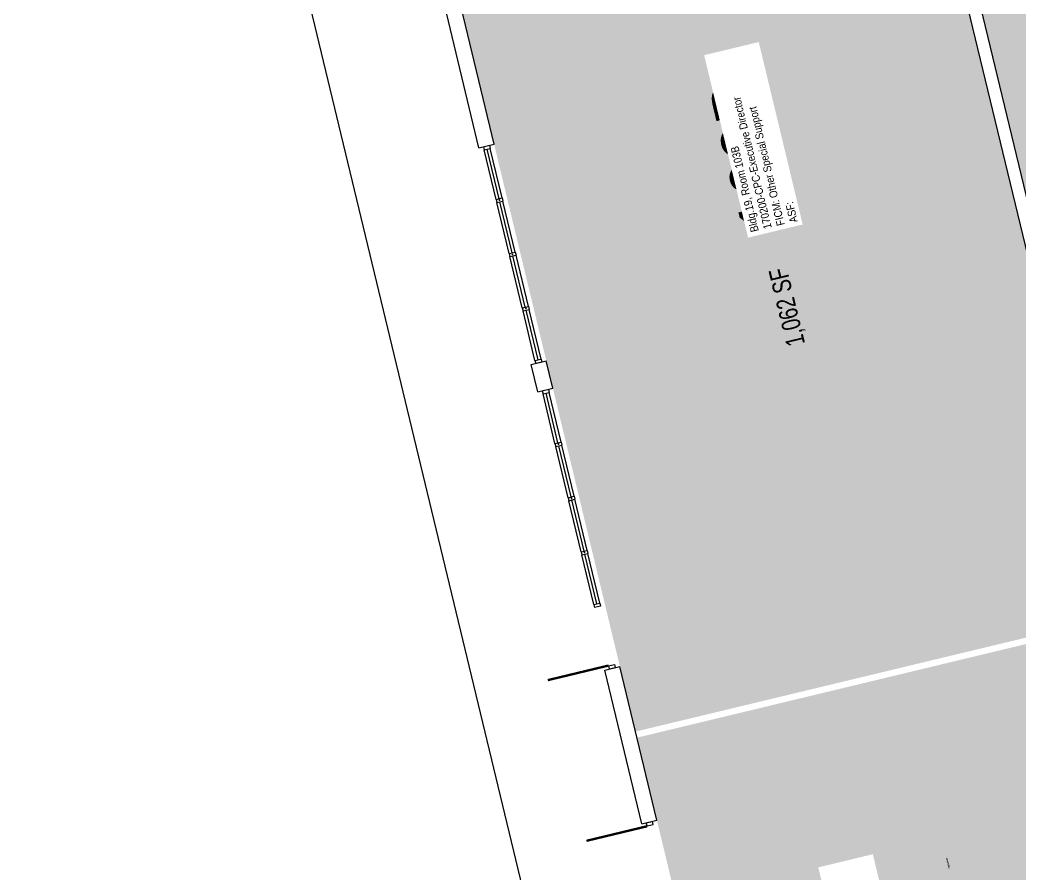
# Model space of a CAD drawing. Header units: inches. Extents: x 69215158 to 69219847, y 27668439 to 27672332.
# Drawn here: x 69215637 to 69216278, y 27669241 to 27669789 of the extents above; entities that cross this region are included whole.
import ezdxf
from ezdxf.enums import TextEntityAlignment as Align

# ---------------------------------------------------------------- set-up
doc = ezdxf.new("R2010")
doc.units = ezdxf.units.IN
doc.header["$LTSCALE"] = 100
doc.header["$MEASUREMENT"] = 0
for name, color, linetype in [('A-DOOR', 2, 'CONTINUOUS'), ('A-GLAZ', 1, 'CONTINUOUS'), ('A-IDEN-RNUM', 7, 'CONTINUOUS'), ('A-IDEN-SNUM', 4, 'CONTINUOUS'), ('A-IDEN-VNUM', 4, 'CONTINUOUS'), ('A-SITE', 3, 'CONTINUOUS'), ('A-WALL', 5, 'CONTINUOUS'), ('AREA-TEXT', 3, 'CONTINUOUS'), ('Rooms-Category-Color', 7, 'CONTINUOUS'), ('Rooms-College-Color', 7, 'CONTINUOUS'), ('Rooms-Department-Color', 7, 'CONTINUOUS'), ('Rooms-Division-Color', 7, 'CONTINUOUS'), ('Rooms-Information', 7, 'CONTINUOUS')]:
    doc.layers.add(name, color=color, linetype=linetype)
doc.styles.add('CP_AREA', font='arial.ttf', dxfattribs={"height": 15})
doc.styles.add('CP_ROOMSNUMBER', font='arial.ttf', dxfattribs={"height": 1})
doc.styles.add('CP_ROOMVNUMBER', font='arial.ttf', dxfattribs={"width": 0.85, "height": 0.075})

msp = doc.modelspace()

# ---------------------------------------------------------------- hatches: boundary and pattern name
at = {"layer": 'Rooms-Category-Color', "true_color": 0xffe090}
msp.add_hatch(color=41, dxfattribs=at).paths.add_polyline_path([(69216508.5, 27669711.51), (69216553.67, 27669523.87), (69216332, 27669470.51), (69216258.05, 27669777.74), (69216234.17, 27669876.9), (69216254.59, 27669881.82), (69216275.98, 27669886.97), (69216334.31, 27669901.01), (69216379.04, 27669911.78), (69216553.92, 27669953.87), (69216586.91, 27669816.79), (69216488.84, 27669793.18), (69216500.07, 27669746.51)])
at = {"layer": 'Rooms-Category-Color', "true_color": 0xe3f498}
msp.add_hatch(color=61, dxfattribs=at).paths.add_polyline_path([(69216339.2, 27669406.42), (69216031.98, 27669332.46), (69215918.7, 27669803.02), (69216225.93, 27669876.98)])
at = {"layer": 'Rooms-Category-Color', "true_color": 0xfa9ba3}
msp.add_hatch(color=241, dxfattribs=at).paths.add_polyline_path([(69216340.14, 27669402.53), (69216032.91, 27669328.57), (69216108.27, 27669015.52), (69216415.5, 27669089.47)])
at = {"layer": 'Rooms-College-Color', "true_color": 0xadadad}
for points in [[(69216508.5, 27669711.51), (69216553.67, 27669523.87), (69216332, 27669470.51), (69216258.05, 27669777.74), (69216234.17, 27669876.9), (69216254.59, 27669881.82), (69216275.98, 27669886.97), (69216334.31, 27669901.01), (69216379.04, 27669911.78), (69216553.92, 27669953.87), (69216586.91, 27669816.79), (69216488.84, 27669793.18), (69216500.07, 27669746.51)], [(69216339.2, 27669406.42), (69216031.98, 27669332.46), (69215918.7, 27669803.02), (69216225.93, 27669876.98)], [(69216340.14, 27669402.53), (69216032.91, 27669328.57), (69216108.27, 27669015.52), (69216415.5, 27669089.47)]]:
    msp.add_hatch(color=253, dxfattribs=at).paths.add_polyline_path(points)
at = {"layer": 'Rooms-Department-Color', "true_color": 0x80bc67}
for points in [[(69216508.5, 27669711.51), (69216553.67, 27669523.87), (69216332, 27669470.51), (69216258.05, 27669777.74), (69216234.17, 27669876.9), (69216254.59, 27669881.82), (69216275.98, 27669886.97), (69216334.31, 27669901.01), (69216379.04, 27669911.78), (69216553.92, 27669953.87), (69216586.91, 27669816.79), (69216488.84, 27669793.18), (69216500.07, 27669746.51)], [(69216339.2, 27669406.42), (69216031.98, 27669332.46), (69215918.7, 27669803.02), (69216225.93, 27669876.98)], [(69216340.14, 27669402.53), (69216032.91, 27669328.57), (69216108.27, 27669015.52), (69216415.5, 27669089.47)]]:
    msp.add_hatch(color=83, dxfattribs=at).paths.add_polyline_path(points)
at = {"layer": 'Rooms-Division-Color', "true_color": 0x80bc67}
for points in [[(69216508.5, 27669711.51), (69216553.67, 27669523.87), (69216332, 27669470.51), (69216258.05, 27669777.74), (69216234.17, 27669876.9), (69216254.59, 27669881.82), (69216275.98, 27669886.97), (69216334.31, 27669901.01), (69216379.04, 27669911.78), (69216553.92, 27669953.87), (69216586.91, 27669816.79), (69216488.84, 27669793.18), (69216500.07, 27669746.51)], [(69216339.2, 27669406.42), (69216031.98, 27669332.46), (69215918.7, 27669803.02), (69216225.93, 27669876.98)], [(69216340.14, 27669402.53), (69216032.91, 27669328.57), (69216108.27, 27669015.52), (69216415.5, 27669089.47)]]:
    msp.add_hatch(color=83, dxfattribs=at).paths.add_polyline_path(points)

# ---------------------------------------------------------------- linework, layer by layer
at = {"layer": 'A-DOOR'}
for points in [[(69216014.58, 27669374.82, 1.5, 1.5, 0), (69215975.69, 27669365.46, 0, 0, 0), (69215975.87, 27669364.73, 0, 0, -0.414214), (69216005.4, 27669412.98, 0, 0, -0.414214)], [(69216039.39, 27669271.76, 1.5, 1.5, 0), (69216000.5, 27669262.4, 0, 0, 0), (69216000.32, 27669263.13, 0, 0, 0.414214), (69216048.57, 27669233.6, 0, 0, 0.414214)]]:
    msp.add_lwpolyline(points, format="xyseb", dxfattribs=at)
at = {"layer": 'A-GLAZ'}
for p, q in [((69215942.62, 27669673.78), (69215934.95, 27669705.62)), ((69215944.56, 27669674.25), (69215936.9, 27669706.09)), ((69215946.5, 27669674.71), (69215938.84, 27669706.56)), ((69215950.98, 27669639.02), (69215943.08, 27669671.83)), ((69215952.93, 27669639.49), (69215945.03, 27669672.3)), ((69215954.87, 27669639.96), (69215946.97, 27669672.77)), ((69215959.35, 27669604.26), (69215951.45, 27669637.08)), ((69215961.29, 27669604.73), (69215953.39, 27669637.54)), ((69215963.24, 27669605.2), (69215955.34, 27669638.01)), ((69215967.48, 27669570.48), (69215959.82, 27669602.32)), ((69215969.43, 27669570.95), (69215961.76, 27669602.79)), ((69215971.37, 27669571.42), (69215963.71, 27669603.26)), ((69215980.29, 27669517.25), (69215972.63, 27669549.09)), ((69215982.24, 27669517.72), (69215974.57, 27669549.56)), ((69215984.18, 27669518.19), (69215976.52, 27669550.03)), ((69215988.66, 27669482.49), (69215980.76, 27669515.31)), ((69215990.61, 27669482.96), (69215982.71, 27669515.77)), ((69215992.55, 27669483.43), (69215984.65, 27669516.24)), ((69215997.03, 27669447.74), (69215989.13, 27669480.55)), ((69215998.97, 27669448.2), (69215991.07, 27669481.02)), ((69216000.92, 27669448.67), (69215993.02, 27669481.48)), ((69216009.05, 27669414.89), (69216001.39, 27669446.73)), ((69216005.16, 27669413.95), (69215997.5, 27669445.79)), ((69216007.11, 27669414.42), (69215999.44, 27669446.26))]:
    msp.add_line(p, q, dxfattribs=at)
at = {"layer": 'A-SITE'}
msp.add_line((69215637.28, 27670570.47), (69216055.73, 27668832.13), dxfattribs=at)
at = {"layer": 'A-WALL'}
for p, q in [((69216328.67, 27669450.17), (69216224.52, 27669882.81)), ((69216336.45, 27669452.04), (69216232.3, 27669884.68)), ((69215931.57, 27669706.86), (69215897.75, 27669847.35)), ((69215941.29, 27669709.2), (69215907.47, 27669849.69)), ((69215931.57, 27669706.86), (69215941.29, 27669709.2)), ((69215934.48, 27669707.56), (69215934.95, 27669705.62)), ((69215934.95, 27669705.62), (69215938.84, 27669706.56)), ((69215938.37, 27669708.5), (69215938.84, 27669706.56)), ((69215942.62, 27669673.78), (69215946.5, 27669674.71)), ((69215942.62, 27669673.78), (69215943.08, 27669671.83)), ((69215943.08, 27669671.83), (69215946.97, 27669672.77)), ((69215946.5, 27669674.71), (69215946.97, 27669672.77)), ((69215950.98, 27669639.02), (69215954.87, 27669639.96)), ((69215950.98, 27669639.02), (69215951.45, 27669637.08)), ((69215954.87, 27669639.96), (69215955.34, 27669638.01)), ((69215951.45, 27669637.08), (69215955.34, 27669638.01)), ((69215959.35, 27669604.26), (69215963.24, 27669605.2)), ((69215959.35, 27669604.26), (69215959.82, 27669602.32)), ((69215959.82, 27669602.32), (69215963.71, 27669603.26)), ((69215963.24, 27669605.2), (69215963.71, 27669603.26)), ((69215965.03, 27669567.83), (69215974.76, 27669570.17)), ((69215967.48, 27669570.48), (69215971.37, 27669571.42)), ((69215967.48, 27669570.48), (69215967.95, 27669568.53)), ((69215971.84, 27669569.47), (69215967.95, 27669568.53)), ((69215971.37, 27669571.42), (69215971.84, 27669569.47)), ((69215978.97, 27669552.67), (69215974.76, 27669570.17)), ((69215969.25, 27669550.33), (69215965.03, 27669567.83)), ((69215969.25, 27669550.33), (69215978.97, 27669552.67)), ((69215972.16, 27669551.03), (69215972.63, 27669549.09)), ((69215972.63, 27669549.09), (69215976.52, 27669550.03)), ((69215976.05, 27669551.97), (69215976.52, 27669550.03)), ((69215980.29, 27669517.25), (69215984.18, 27669518.19)), ((69215980.29, 27669517.25), (69215980.76, 27669515.31)), ((69215984.18, 27669518.19), (69215984.65, 27669516.24)), ((69215980.76, 27669515.31), (69215984.65, 27669516.24)), ((69215988.66, 27669482.49), (69215992.55, 27669483.43)), ((69215988.66, 27669482.49), (69215989.13, 27669480.55)), ((69215989.13, 27669480.55), (69215993.02, 27669481.48)), ((69215992.55, 27669483.43), (69215993.02, 27669481.48)), ((69215997.03, 27669447.74), (69216000.92, 27669448.67)), ((69215997.03, 27669447.74), (69215997.5, 27669445.79)), ((69215997.5, 27669445.79), (69216001.39, 27669446.73)), ((69216000.92, 27669448.67), (69216001.39, 27669446.73)), ((69216005.16, 27669413.95), (69216009.05, 27669414.89)), ((69216009.05, 27669414.89), (69216009.52, 27669412.94)), ((69216005.16, 27669413.95), (69216005.63, 27669412.01)), ((69216009.52, 27669412.94), (69216005.63, 27669412.01)), ((69216012.19, 27669371.93), (69216021.91, 27669374.27)), ((69216035.95, 27669273.25), (69216012.19, 27669371.93)), ((69216014.64, 27669374.58), (69216018.53, 27669375.51)), ((69216014.64, 27669374.58), (69216015.11, 27669372.63)), ((69216015.11, 27669372.63), (69216019, 27669373.57)), ((69216018.53, 27669375.51), (69216019, 27669373.57)), ((69216045.67, 27669275.59), (69216021.91, 27669374.27)), ((69216035.95, 27669273.25), (69216045.67, 27669275.59)), ((69216038.86, 27669273.95), (69216042.75, 27669274.89)), ((69216039.33, 27669272.01), (69216038.86, 27669273.95)), ((69216043.22, 27669272.94), (69216042.75, 27669274.89)), ((69216039.33, 27669272.01), (69216043.22, 27669272.94))]:
    msp.add_line(p, q, dxfattribs=at)
for p in [(69215944.79, 27669673.27), (69215953.16, 27669638.52), (69215961.53, 27669603.76), (69215982.47, 27669516.75), (69215990.84, 27669481.99), (69215999.21, 27669447.23)]:
    msp.add_point(p, dxfattribs=at)

# ---------------------------------------------------------------- texts
at = {"layer": 'A-IDEN-RNUM', "style": 'CP_ROOMSNUMBER', "width": 0.85}
for s, p in [('0103-B0', (69216107.16, 27669704.02)), ('0103-A0', (69216232.3, 27669248.2))]:
    msp.add_text(s, height=1, rotation=103.53478, dxfattribs=at).set_placement(p, align=Align.MIDDLE)
at = {"layer": 'A-IDEN-SNUM', "style": 'CP_ROOMSNUMBER', "width": 0.85}
for s, p in [('01900103B0', (69216107.16, 27669704.02)), ('01900103A0', (69216232.3, 27669248.2))]:
    msp.add_text(s, height=1, rotation=103.53478, dxfattribs=at).set_placement(p, align=Align.MIDDLE)
at = {"layer": 'A-IDEN-VNUM', "style": 'CP_ROOMVNUMBER', "width": 0.85}
msp.add_text('103B', height=36, rotation=103.53478, dxfattribs=at).set_placement((69216107.16, 27669704.02), align=Align.MIDDLE)
at = {"layer": 'AREA-TEXT', "style": 'CP_AREA', "width": 0.75}
msp.add_text('1,062 SF', height=12, rotation=103.53478, dxfattribs=at).set_placement((69216128.95, 27669604.72), align=Align.MIDDLE_CENTER)

# ---------------------------------------------------------------- next in the draw order: texts
at = {"layer": 'Rooms-Information', "char_height": 5.1429, "width": 115.2, "attachment_point": 7, "rotation": 103.53478, "style": 'CP_ROOMVNUMBER', "bg_fill": 3, "box_fill_scale": 1.5, "bg_fill_color": 256, "bg_fill_true_color": 13158600, "bg_fill_transparency": 0}
for s, insert in [('Bldg.19, Room 103B^M^J170200-CPC-Executive Director^M^JFICM: Other Special Support^M^JASF: ', (69216136.1, 27669659.64)), ('Bldg.19, Room 103A^M^J170200-CPC-Executive Director^M^JFICM: Staff Office^M^JASF: ', (69216209.26, 27669138.72))]:
    msp.add_mtext(s, dxfattribs=dict(at, insert=insert))

doc.saveas('drawing.dxf')
